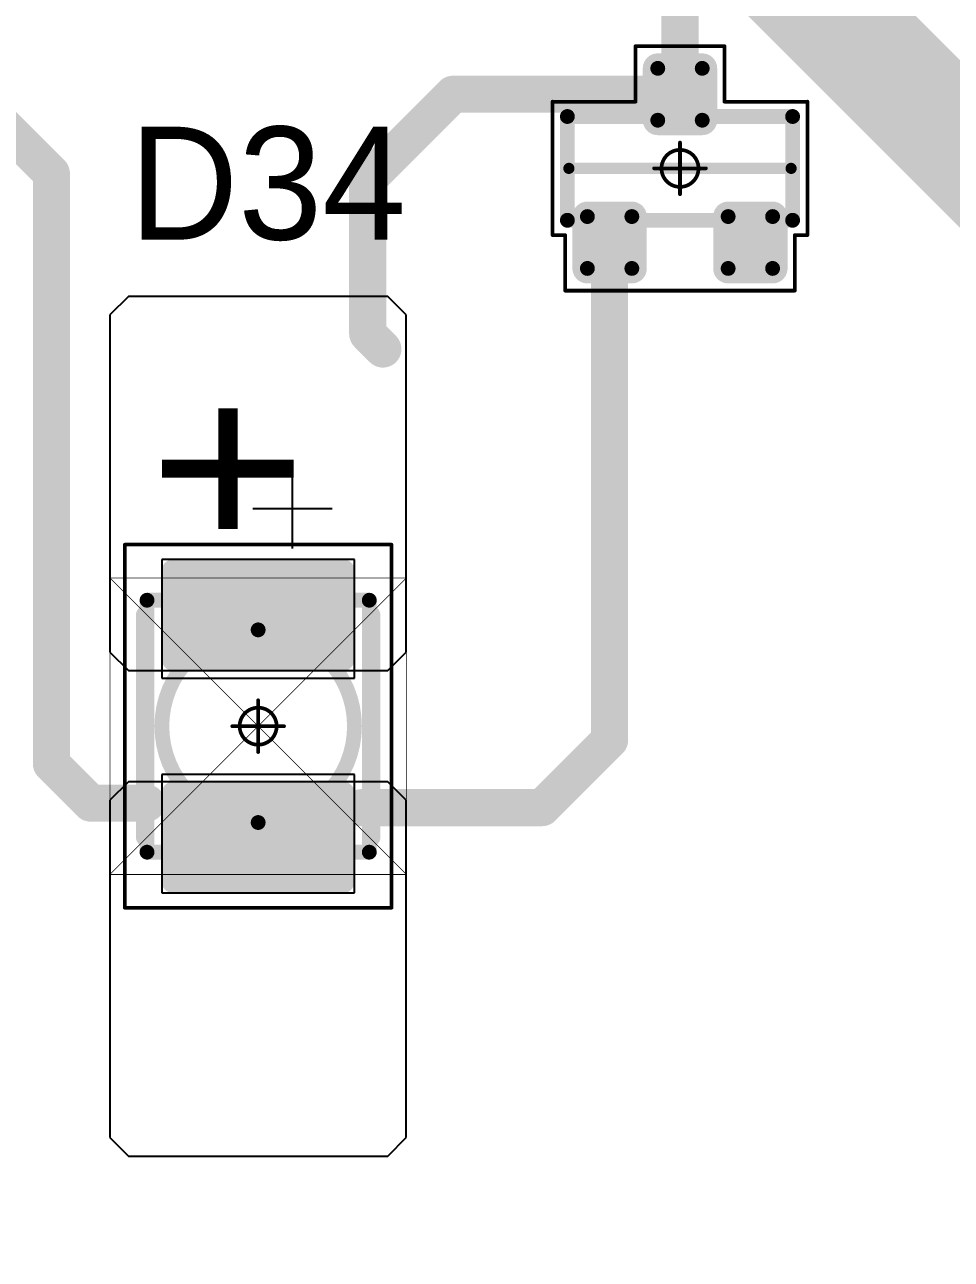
# Model space of a CAD drawing. Header units: millimetres. Extents: x 0 to 775, y 25 to 939.
# Drawn here: x 233.18 to 245.69, y 180.21 to 196.87 of the extents above; entities that cross this region are included whole.
import ezdxf

# ---------------------------------------------------------------- set-up
doc = ezdxf.new("R2010")
doc.units = ezdxf.units.MM
for name, color, linetype in [('Mechanical13', 56, 'Continuous'), ('Mechanical15', 56, 'Continuous'), ('Mechanical9', 56, 'Continuous'), ('TopLayer', 1, 'Continuous'), ('TopOverlay', 2, 'Continuous'), ('TopPaste', 8, 'Continuous'), ('TopSolder', 216, 'Continuous')]:
    doc.layers.add(name, color=color, linetype=linetype)

# ---------------------------------------------------------------- blocks, each defined once
blk = doc.blocks.new('SOT23_35')
at = {"layer": 'Mechanical13', "const_width": 0.2}
for points in [[(-0.7, 1.52), (0.7, 1.52)], [(-0.7, 1.52), (-0.7, -1.52)], [(0.7, 1.52), (0.7, -1.52)], [(-0.7, -1.52), (0.7, -1.52)]]:
    blk.add_lwpolyline(points, dxfattribs=at)
at = {"layer": 'Mechanical13', "const_width": 0.1}
for points in [[(-0.75, 1.52, 1), (-0.65, 1.52, 1)], [(-0.75, 1.52, 1), (-0.65, 1.52, 1)], [(0.65, 1.52, 1), (0.75, 1.52, 1)], [(0.65, 1.52, 1), (0.75, 1.52, 1)], [(-0.75, -1.52, 1), (-0.65, -1.52, 1)], [(-0.75, -1.52, 1), (-0.65, -1.52, 1)], [(0.65, -1.52, 1), (0.75, -1.52, 1)], [(0.65, -1.52, 1), (0.75, -1.52, 1)]]:
    blk.add_lwpolyline(points, format="xyb", close=True, dxfattribs=at)
at = {"layer": 'Mechanical15', "const_width": 0.05}
for points in [[(-0.9, 1.72), (-0.9, 1.55)], [(-0.9, 1.72), (0.9, 1.72)], [(0.9, 1.72), (0.9, 0.6)], [(-1.65, 1.55), (-1.65, -1.55)], [(-1.65, 1.55), (-0.9, 1.55)], [(0.9, 0.6), (1.65, 0.6)], [(1.65, 0.6), (1.65, -0.6)], [(0, 0.35), (0, -0.35)], [(-0.35, 0), (0.35, 0)], [(0.9, -0.6), (1.65, -0.6)], [(0.9, -0.6), (0.9, -1.72)], [(-1.65, -1.55), (-0.9, -1.55)], [(-0.9, -1.55), (-0.9, -1.72)], [(-0.9, -1.72), (0.9, -1.72)]]:
    blk.add_lwpolyline(points, dxfattribs=at)
at = {"layer": 'Mechanical15'}
for points, const_width in [([(-0.913, 1.72, 1), (-0.888, 1.72, 1)], 0.025), ([(-0.913, 1.72, 1), (-0.888, 1.72, 1)], 0.025), ([(0.888, 1.72, 1), (0.913, 1.72, 1)], 0.025), ([(0.888, 1.72, 1), (0.913, 1.72, 1)], 0.025), ([(-1.662, 1.55, 1), (-1.637, 1.55, 1)], 0.025), ([(-1.662, 1.55, 1), (-1.637, 1.55, 1)], 0.025), ([(-0.913, 1.55, 1), (-0.888, 1.55, 1)], 0.025), ([(-0.913, 1.55, 1), (-0.888, 1.55, 1)], 0.025), ([(0.888, 0.6, 1), (0.913, 0.6, 1)], 0.025), ([(0.888, 0.6, 1), (0.913, 0.6, 1)], 0.025), ([(1.637, 0.6, 1), (1.662, 0.6, 1)], 0.025), ([(1.637, 0.6, 1), (1.662, 0.6, 1)], 0.025), ([(-0.012, 0.35, 1), (0.012, 0.35, 1)], 0.025), ([(0.25, 0, 1), (-0.25, 0, 1)], 0.05), ([(-0.362, 0, 1), (-0.337, 0, 1)], 0.025), ([(-0.262, 0, 1), (-0.238, 0, 1)], 0.025), ([(0.238, 0, 1), (0.262, 0, 1)], 0.025), ([(0.337, 0, 1), (0.362, 0, 1)], 0.025), ([(-0.012, -0.35, 1), (0.012, -0.35, 1)], 0.025), ([(0.888, -0.6, 1), (0.913, -0.6, 1)], 0.025), ([(0.888, -0.6, 1), (0.913, -0.6, 1)], 0.025), ([(1.637, -0.6, 1), (1.662, -0.6, 1)], 0.025), ([(1.637, -0.6, 1), (1.662, -0.6, 1)], 0.025), ([(-1.662, -1.55, 1), (-1.637, -1.55, 1)], 0.025), ([(-1.662, -1.55, 1), (-1.637, -1.55, 1)], 0.025), ([(-0.913, -1.55, 1), (-0.888, -1.55, 1)], 0.025), ([(-0.913, -1.55, 1), (-0.888, -1.55, 1)], 0.025), ([(-0.913, -1.72, 1), (-0.888, -1.72, 1)], 0.025), ([(-0.913, -1.72, 1), (-0.888, -1.72, 1)], 0.025), ([(0.888, -1.72, 1), (0.913, -1.72, 1)], 0.025), ([(0.888, -1.72, 1), (0.913, -1.72, 1)], 0.025)]:
    blk.add_lwpolyline(points, format="xyb", close=True, dxfattribs=dict(at, const_width=const_width))
at = {"layer": 'TopLayer', "const_width": 0.1}
for points in [[(-1.4, 1.25, 1), (-1.3, 1.25, 1)], [(-0.7, 1.25, 1), (-0.6, 1.25, 1)], [(-1.4, 0.65, 1), (-1.3, 0.65, 1)], [(-0.7, 0.65, 1), (-0.6, 0.65, 1)], [(0.6, 0.3, 1), (0.7, 0.3, 1)], [(1.3, 0.3, 1), (1.4, 0.3, 1)], [(0.6, -0.3, 1), (0.7, -0.3, 1)], [(1.3, -0.3, 1), (1.4, -0.3, 1)], [(-1.4, -0.65, 1), (-1.3, -0.65, 1)], [(-0.7, -0.65, 1), (-0.6, -0.65, 1)], [(-1.4, -1.25, 1), (-1.3, -1.25, 1)], [(-0.7, -1.25, 1), (-0.6, -1.25, 1)]]:
    blk.add_lwpolyline(points, format="xyb", close=True, dxfattribs=at)
at = {"layer": 'TopLayer'}
for points in [[(-1.35, 1.35), (-1.35, 0.55), (-0.65, 1.35), (-0.65, 0.55)], [(-1.45, 1.25), (-1.45, 0.65), (-0.55, 1.25), (-0.55, 0.65)], [(0.65, 0.4), (0.65, -0.4), (1.35, 0.4), (1.35, -0.4)], [(0.55, 0.3), (0.55, -0.3), (1.45, 0.3), (1.45, -0.3)], [(-1.45, -0.65), (-1.45, -1.25), (-0.55, -0.65), (-0.55, -1.25)], [(-1.35, -0.55), (-1.35, -1.35), (-0.65, -0.55), (-0.65, -1.35)]]:
    blk.add_solid(points, dxfattribs=at)
at = {"layer": 'TopOverlay', "const_width": 0.15}
blk.add_lwpolyline([(0, 1.5), (0, -1.5)], dxfattribs=at)
at = {"layer": 'TopOverlay', "const_width": 0.075}
for points in [[(-0.038, 1.5, 1), (0.038, 1.5, 1)], [(-0.038, -1.5, 1), (0.038, -1.5, 1)]]:
    blk.add_lwpolyline(points, format="xyb", close=True, dxfattribs=at)
at = {"layer": 'TopPaste', "const_width": 0.075}
for points in [[(-1.387, 1.25, 1), (-1.313, 1.25, 1)], [(-0.687, 1.25, 1), (-0.613, 1.25, 1)], [(-1.387, 0.65, 1), (-1.313, 0.65, 1)], [(-0.687, 0.65, 1), (-0.613, 0.65, 1)], [(0.613, 0.3, 1), (0.687, 0.3, 1)], [(1.313, 0.3, 1), (1.387, 0.3, 1)], [(0.613, -0.3, 1), (0.687, -0.3, 1)], [(1.313, -0.3, 1), (1.387, -0.3, 1)], [(-1.387, -0.65, 1), (-1.313, -0.65, 1)], [(-0.687, -0.65, 1), (-0.613, -0.65, 1)], [(-1.387, -1.25, 1), (-1.313, -1.25, 1)], [(-0.687, -1.25, 1), (-0.613, -1.25, 1)]]:
    blk.add_lwpolyline(points, format="xyb", close=True, dxfattribs=at)
at = {"layer": 'TopPaste'}
for points in [[(-1.425, 1.25), (-1.425, 0.65), (-0.575, 1.25), (-0.575, 0.65)], [(-1.35, 1.325), (-1.35, 0.575), (-0.65, 1.325), (-0.65, 0.575)], [(0.65, 0.375), (0.65, -0.375), (1.35, 0.375), (1.35, -0.375)], [(0.575, 0.3), (0.575, -0.3), (1.425, 0.3), (1.425, -0.3)], [(-1.425, -0.65), (-1.425, -1.25), (-0.575, -0.65), (-0.575, -1.25)], [(-1.35, -0.575), (-1.35, -1.325), (-0.65, -0.575), (-0.65, -1.325)]]:
    blk.add_solid(points, dxfattribs=at)
at = {"layer": 'TopSolder', "const_width": 0.202}
for points in [[(-1.451, 1.25, 1), (-1.249, 1.25, 1)], [(-0.751, 1.25, 1), (-0.549, 1.25, 1)], [(-1.451, 0.65, 1), (-1.249, 0.65, 1)], [(-0.751, 0.65, 1), (-0.549, 0.65, 1)], [(0.549, 0.3, 1), (0.751, 0.3, 1)], [(1.249, 0.3, 1), (1.451, 0.3, 1)], [(0.549, -0.3, 1), (0.751, -0.3, 1)], [(1.249, -0.3, 1), (1.451, -0.3, 1)], [(-1.451, -0.65, 1), (-1.249, -0.65, 1)], [(-0.751, -0.65, 1), (-0.549, -0.65, 1)], [(-1.451, -1.25, 1), (-1.249, -1.25, 1)], [(-0.751, -1.25, 1), (-0.549, -1.25, 1)]]:
    blk.add_lwpolyline(points, format="xyb", close=True, dxfattribs=at)
at = {"layer": 'TopSolder'}
for points in [[(-1.35, 1.452), (-1.35, 0.448), (-0.65, 1.452), (-0.65, 0.448)], [(-1.552, 1.25), (-1.552, 0.65), (-0.448, 1.25), (-0.448, 0.65)], [(0.65, 0.502), (0.65, -0.502), (1.35, 0.502), (1.35, -0.502)], [(0.448, 0.3), (0.448, -0.3), (1.552, 0.3), (1.552, -0.3)], [(-1.35, -0.448), (-1.35, -1.452), (-0.65, -0.448), (-0.65, -1.452)], [(-1.552, -0.65), (-1.552, -1.25), (-0.448, -0.65), (-0.448, -1.25)]]:
    blk.add_solid(points, dxfattribs=at)
blk = doc.blocks.new('T66G_128')
at = {"layer": 'Mechanical13'}
for p, q in [((2.936, 0.071), (2.936, -1)), ((2.4, -0.464), (3.471, -0.464))]:
    blk.add_line(p, q, dxfattribs=at)
at = {"layer": 'Mechanical13', "const_width": 0.2}
for points in [[(-1.7, 1.5), (-1.7, -1.5)], [(-1.7, 1.5), (1.7, 1.5)], [(1.7, 1.5), (1.7, -1.5)], [(-1.7, -1.5), (1.7, -1.5)]]:
    blk.add_lwpolyline(points, dxfattribs=at)
at = {"layer": 'Mechanical13'}
for points, const_width in [([(-1.75, 1.5, 1), (-1.65, 1.5, 1)], 0.1), ([(-1.75, 1.5, 1), (-1.65, 1.5, 1)], 0.1), ([(1.65, 1.5, 1), (1.75, 1.5, 1)], 0.1), ([(1.65, 1.5, 1), (1.75, 1.5, 1)], 0.1), ([(1.3, 0, 1), (-1.3, 0, 1)], 0.2), ([(-1.35, 0, 1), (-1.25, 0, 1)], 0.1), ([(1.25, 0, 1), (1.35, 0, 1)], 0.1), ([(-1.75, -1.5, 1), (-1.65, -1.5, 1)], 0.1), ([(-1.75, -1.5, 1), (-1.65, -1.5, 1)], 0.1), ([(1.65, -1.5, 1), (1.75, -1.5, 1)], 0.1), ([(1.65, -1.5, 1), (1.75, -1.5, 1)], 0.1)]:
    blk.add_lwpolyline(points, format="xyb", close=True, dxfattribs=dict(at, const_width=const_width))
at = {"layer": 'Mechanical15', "const_width": 0.05}
for points in [[(-2.45, 1.8), (2.45, 1.8)], [(-2.45, 1.8), (-2.45, -1.8)], [(2.45, 1.8), (2.45, -1.8)], [(0, 0.35), (0, -0.35)], [(-0.35, 0), (0.35, 0)], [(-2.45, -1.8), (2.45, -1.8)]]:
    blk.add_lwpolyline(points, dxfattribs=at)
at = {"layer": 'Mechanical15'}
for points, const_width in [([(-2.462, 1.8, 1), (-2.438, 1.8, 1)], 0.025), ([(-2.462, 1.8, 1), (-2.438, 1.8, 1)], 0.025), ([(2.438, 1.8, 1), (2.462, 1.8, 1)], 0.025), ([(2.438, 1.8, 1), (2.462, 1.8, 1)], 0.025), ([(-0.012, 0.35, 1), (0.012, 0.35, 1)], 0.025), ([(0.25, 0, 1), (-0.25, 0, 1)], 0.05), ([(-0.362, 0, 1), (-0.337, 0, 1)], 0.025), ([(-0.262, 0, 1), (-0.238, 0, 1)], 0.025), ([(0.238, 0, 1), (0.262, 0, 1)], 0.025), ([(0.337, 0, 1), (0.362, 0, 1)], 0.025), ([(-0.012, -0.35, 1), (0.012, -0.35, 1)], 0.025), ([(-2.462, -1.8, 1), (-2.438, -1.8, 1)], 0.025), ([(-2.462, -1.8, 1), (-2.438, -1.8, 1)], 0.025), ([(2.438, -1.8, 1), (2.462, -1.8, 1)], 0.025), ([(2.438, -1.8, 1), (2.462, -1.8, 1)], 0.025)]:
    blk.add_lwpolyline(points, format="xyb", close=True, dxfattribs=dict(at, const_width=const_width))
at = {"layer": 'TopLayer'}
for p, q in [((-5.55, 2), (-5.8, 1.75)), ((-1, 2), (-5.55, 2)), ((-0.75, 1.75), (-1, 2)), ((1, 2), (0.75, 1.75)), ((5.55, 2), (1, 2)), ((5.8, 1.75), (5.55, 2)), ((-5.8, 1.75), (-5.8, -1.75)), ((-0.75, -1.75), (-0.75, 1.75)), ((0.75, 1.75), (0.75, -1.75)), ((5.8, -1.75), (5.8, 1.75)), ((-5.8, -1.75), (-5.55, -2)), ((-1, -2), (-0.75, -1.75)), ((0.75, -1.75), (1, -2)), ((5.55, -2), (5.8, -1.75)), ((-5.55, -2), (-1, -2)), ((1, -2), (5.55, -2))]:
    blk.add_line(p, q, dxfattribs=at)
at = {"layer": 'TopLayer', "const_width": 0.15}
for points in [[(-2.175, 1.15, 1), (-2.025, 1.15, 1)], [(-0.975, 1.15, 1), (-0.825, 1.15, 1)], [(0.825, 1.15, 1), (0.975, 1.15, 1)], [(2.025, 1.15, 1), (2.175, 1.15, 1)], [(-2.175, -1.15, 1), (-2.025, -1.15, 1)], [(-0.975, -1.15, 1), (-0.825, -1.15, 1)], [(0.825, -1.15, 1), (0.975, -1.15, 1)], [(2.025, -1.15, 1), (2.175, -1.15, 1)]]:
    blk.add_lwpolyline(points, format="xyb", close=True, dxfattribs=at)
at = {"layer": 'TopLayer'}
for points in [[(-0.9, 1.3), (-2.1, 1.3), (-0.9, -1.3), (-2.1, -1.3)], [(2.1, 1.3), (0.9, 1.3), (2.1, -1.3), (0.9, -1.3)], [(-0.75, 1.15), (-2.25, 1.15), (-0.75, -1.15), (-2.25, -1.15)], [(2.25, 1.15), (0.75, 1.15), (2.25, -1.15), (0.75, -1.15)]]:
    blk.add_solid(points, dxfattribs=at)
at = {"layer": 'TopOverlay', "const_width": 0.25}
for points in [[(-1.5, 1.525), (1.5, 1.525)], [(-1.5, -1.525), (1.5, -1.525)]]:
    blk.add_lwpolyline(points, dxfattribs=at)
at = {"layer": 'TopOverlay', "const_width": 0.125}
for points in [[(-1.562, 1.525, 1), (-1.438, 1.525, 1)], [(1.438, 1.525, 1), (1.562, 1.525, 1)], [(-1.562, -1.525, 1), (-1.438, -1.525, 1)], [(1.438, -1.525, 1), (1.562, -1.525, 1)]]:
    blk.add_lwpolyline(points, format="xyb", close=True, dxfattribs=at)
at = {"layer": 'TopPaste', "const_width": 0.125}
for points in [[(-2.163, 1.15, 1), (-2.038, 1.15, 1)], [(-0.963, 1.15, 1), (-0.838, 1.15, 1)], [(0.838, 1.15, 1), (0.963, 1.15, 1)], [(2.038, 1.15, 1), (2.163, 1.15, 1)], [(-2.163, -1.15, 1), (-2.038, -1.15, 1)], [(-0.963, -1.15, 1), (-0.838, -1.15, 1)], [(0.838, -1.15, 1), (0.963, -1.15, 1)], [(2.038, -1.15, 1), (2.163, -1.15, 1)]]:
    blk.add_lwpolyline(points, format="xyb", close=True, dxfattribs=at)
at = {"layer": 'TopPaste'}
for points in [[(-0.9, 1.275), (-2.1, 1.275), (-0.9, -1.275), (-2.1, -1.275)], [(2.1, 1.275), (0.9, 1.275), (2.1, -1.275), (0.9, -1.275)], [(-0.775, 1.15), (-2.225, 1.15), (-0.775, -1.15), (-2.225, -1.15)], [(2.225, 1.15), (0.775, 1.15), (2.225, -1.15), (0.775, -1.15)]]:
    blk.add_solid(points, dxfattribs=at)
at = {"layer": 'TopSolder'}
for p, q in [((-2.25, 1.3), (-2.25, -1.3)), ((-0.65, 1.3), (-2.25, 1.3)), ((-0.65, -1.3), (-0.65, 1.3)), ((0.65, 1.3), (0.65, -1.3)), ((2.25, 1.3), (0.65, 1.3)), ((2.25, -1.3), (2.25, 1.3)), ((-2.25, -1.3), (-0.65, -1.3)), ((0.65, -1.3), (2.25, -1.3))]:
    blk.add_line(p, q, dxfattribs=at)
at = {"layer": 'TopOverlay'}
blk.add_text('+', height=2.5, dxfattribs=at).set_placement((2.5, -0.8))

msp = doc.modelspace()

# ---------------------------------------------------------------- linework, layer by layer
at = {"layer": 'Mechanical9'}
for points, const_width in [([(234.333, 189.4), (238.333, 189.4)], 0.0127), ([(234.333, 185.4), (234.333, 189.4)], 0.0127), ([(234.333, 185.4), (238.333, 189.4)], 0.01), ([(234.333, 189.4), (238.333, 185.4)], 0.01), ([(238.333, 185.4), (238.333, 189.4)], 0.0127), ([(234.333, 185.4), (238.333, 185.4)], 0.0127)]:
    msp.add_lwpolyline(points, dxfattribs=dict(at, const_width=const_width))
for points, const_width in [([(234.33, 189.4, 1), (234.336, 189.4, 1)], 0.00635), ([(234.33, 189.4, 1), (234.336, 189.4, 1)], 0.00635), ([(234.33, 189.4, 1), (234.335, 189.4, 1)], 0.005), ([(238.33, 189.4, 1), (238.336, 189.4, 1)], 0.00635), ([(238.33, 189.4, 1), (238.336, 189.4, 1)], 0.00635), ([(238.33, 189.4, 1), (238.335, 189.4, 1)], 0.005), ([(234.33, 185.4, 1), (234.336, 185.4, 1)], 0.00635), ([(234.33, 185.4, 1), (234.336, 185.4, 1)], 0.00635), ([(234.33, 185.4, 1), (234.335, 185.4, 1)], 0.005), ([(238.33, 185.4, 1), (238.336, 185.4, 1)], 0.00635), ([(238.33, 185.4, 1), (238.336, 185.4, 1)], 0.00635), ([(238.33, 185.4, 1), (238.335, 185.4, 1)], 0.005)]:
    msp.add_lwpolyline(points, format="xyb", close=True, dxfattribs=dict(at, const_width=const_width))
at = {"layer": 'TopLayer'}
for points, const_width in [([(243.134, 197.93), (274.685, 166.38)], 1.6), ([(242.027, 195.927), (242.027, 197.883)], 0.5), ([(232.476, 195.927), (233.542, 194.86)], 0.5), ([(237.811, 194.775), (238.962, 195.927)], 0.5), ([(238.962, 195.927), (242.027, 195.927)], 0.5), ([(233.542, 186.893), (233.542, 194.86)], 0.5), ([(237.811, 192.695), (237.811, 194.775)], 0.5), ([(241.077, 187.212), (241.077, 193.927)], 0.5), ([(237.811, 192.695), (238.017, 192.489)], 0.5), ([(240.166, 186.301), (241.077, 187.212)], 0.5), ([(233.542, 186.893), (234.073, 186.362)], 0.5), ([(234.073, 186.362), (234.831, 186.362)], 0.5), ([(237.725, 186.301), (240.166, 186.301)], 0.5)]:
    msp.add_lwpolyline(points, dxfattribs=dict(at, const_width=const_width))
at = {"layer": 'TopLayer', "const_width": 0.25}
for points in [[(238.837, 195.927, 1), (239.087, 195.927, 1)], [(238.837, 195.927, 1), (239.087, 195.927, 1)], [(241.902, 195.927, 1), (242.152, 195.927, 1)], [(241.902, 195.927, 1), (242.152, 195.927, 1)], [(233.417, 194.86, 1), (233.667, 194.86, 1)], [(233.417, 194.86, 1), (233.667, 194.86, 1)], [(237.686, 194.775, 1), (237.936, 194.775, 1)], [(237.686, 194.775, 1), (237.936, 194.775, 1)], [(240.952, 193.927, 1), (241.202, 193.927, 1)], [(237.686, 192.695, 1), (237.936, 192.695, 1)], [(237.686, 192.695, 1), (237.936, 192.695, 1)], [(237.892, 192.489, 1), (238.142, 192.489, 1)], [(240.952, 187.212, 1), (241.202, 187.212, 1)], [(240.952, 187.212, 1), (241.202, 187.212, 1)], [(233.417, 186.893, 1), (233.667, 186.893, 1)], [(233.417, 186.893, 1), (233.667, 186.893, 1)], [(233.948, 186.362, 1), (234.198, 186.362, 1)], [(233.948, 186.362, 1), (234.198, 186.362, 1)], [(234.706, 186.362, 1), (234.956, 186.362, 1)], [(237.6, 186.301, 1), (237.85, 186.301, 1)], [(240.041, 186.301, 1), (240.291, 186.301, 1)], [(240.041, 186.301, 1), (240.291, 186.301, 1)]]:
    msp.add_lwpolyline(points, format="xyb", close=True, dxfattribs=at)

# ---------------------------------------------------------------- block references
at = {"rotation": 90}
for name, p in [('SOT23_35', (242.027, 194.927)), ('T66G_128', (236.333, 187.4))]:
    msp.add_blockref(name, p, dxfattribs=at)

# ---------------------------------------------------------------- texts
at = {"layer": 'TopOverlay'}
msp.add_text('D34', height=1.524, dxfattribs=at).set_placement((234.593, 193.966))

doc.saveas('drawing.dxf')
